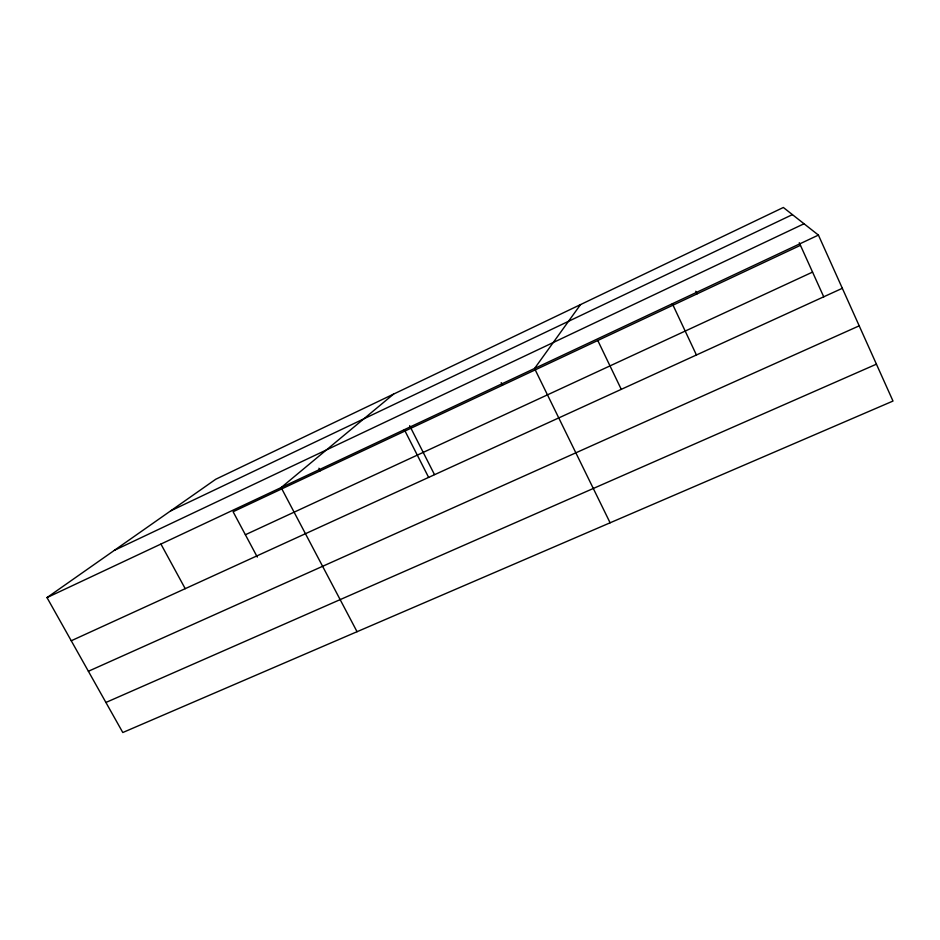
<?xml version="1.0" encoding="UTF-8"?>
<svg xmlns="http://www.w3.org/2000/svg" width="940" height="940" viewBox="0 0 940 940"><rect width="100%" height="100%" fill="white"/><g stroke="black" fill="none" stroke-linecap="round" stroke-linejoin="round"><path stroke-width="1.41" d="M580.532 304.595L534.554 368.492L610.107 522.793M393.613 394.083L281.142 487.566L357.047 631.704M47 597.593L215.754 479.247L783.349 207.482L818.423 235.094L893 401.051L122.799 732.519L47 597.593L818.423 235.094M170.633 510.89L792.42 214.626M114.386 550.335L804.029 223.767M800.457 245.328L233.096 511.736L257.301 557.067M245.375 534.743L812.559 272.095M71.252 640.763L842.334 288.298M88.395 671.266L859.207 325.839M105.915 702.462L876.433 364.168M160.928 544.06L185.215 588.675M318.93 468.238L320.258 470.799M404.353 429.674L428.628 477.403M409.652 425.691L434.456 474.547M501.22 382.639L502.501 385.224M597.781 340.491L621.258 389.313M672.347 303.738L696.434 354.991M695.788 291.259L697.022 293.891M799.27 242.72L823.769 296.899"/></g></svg>
